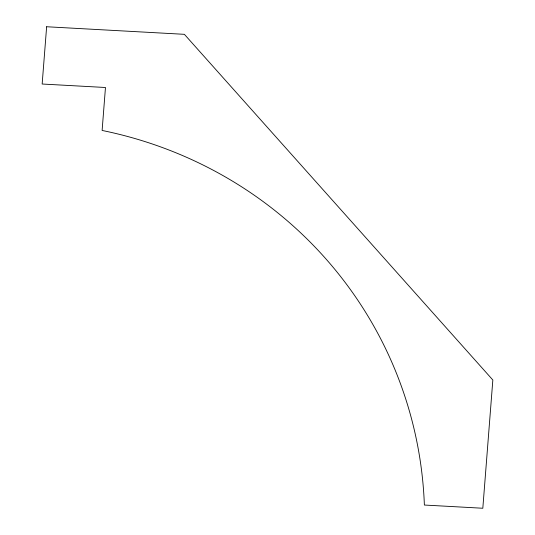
<?xml version="1.0" encoding="UTF-8"?>
<svg xmlns="http://www.w3.org/2000/svg" width="535" height="535" viewBox="0 0 535 535"><rect width="100%" height="100%" fill="white"/><g stroke="black" fill="none" stroke-linecap="round" stroke-linejoin="round"><path stroke-width="0.8" d="M46.632 26.75L42.158 84.022L105.469 87.499L102.118 130.453A416.618 404.42 -21.7 0 1 424.375 505.04L482.817 508.25L492.842 380.01L184.381 34.32L46.632 26.75"/></g></svg>
